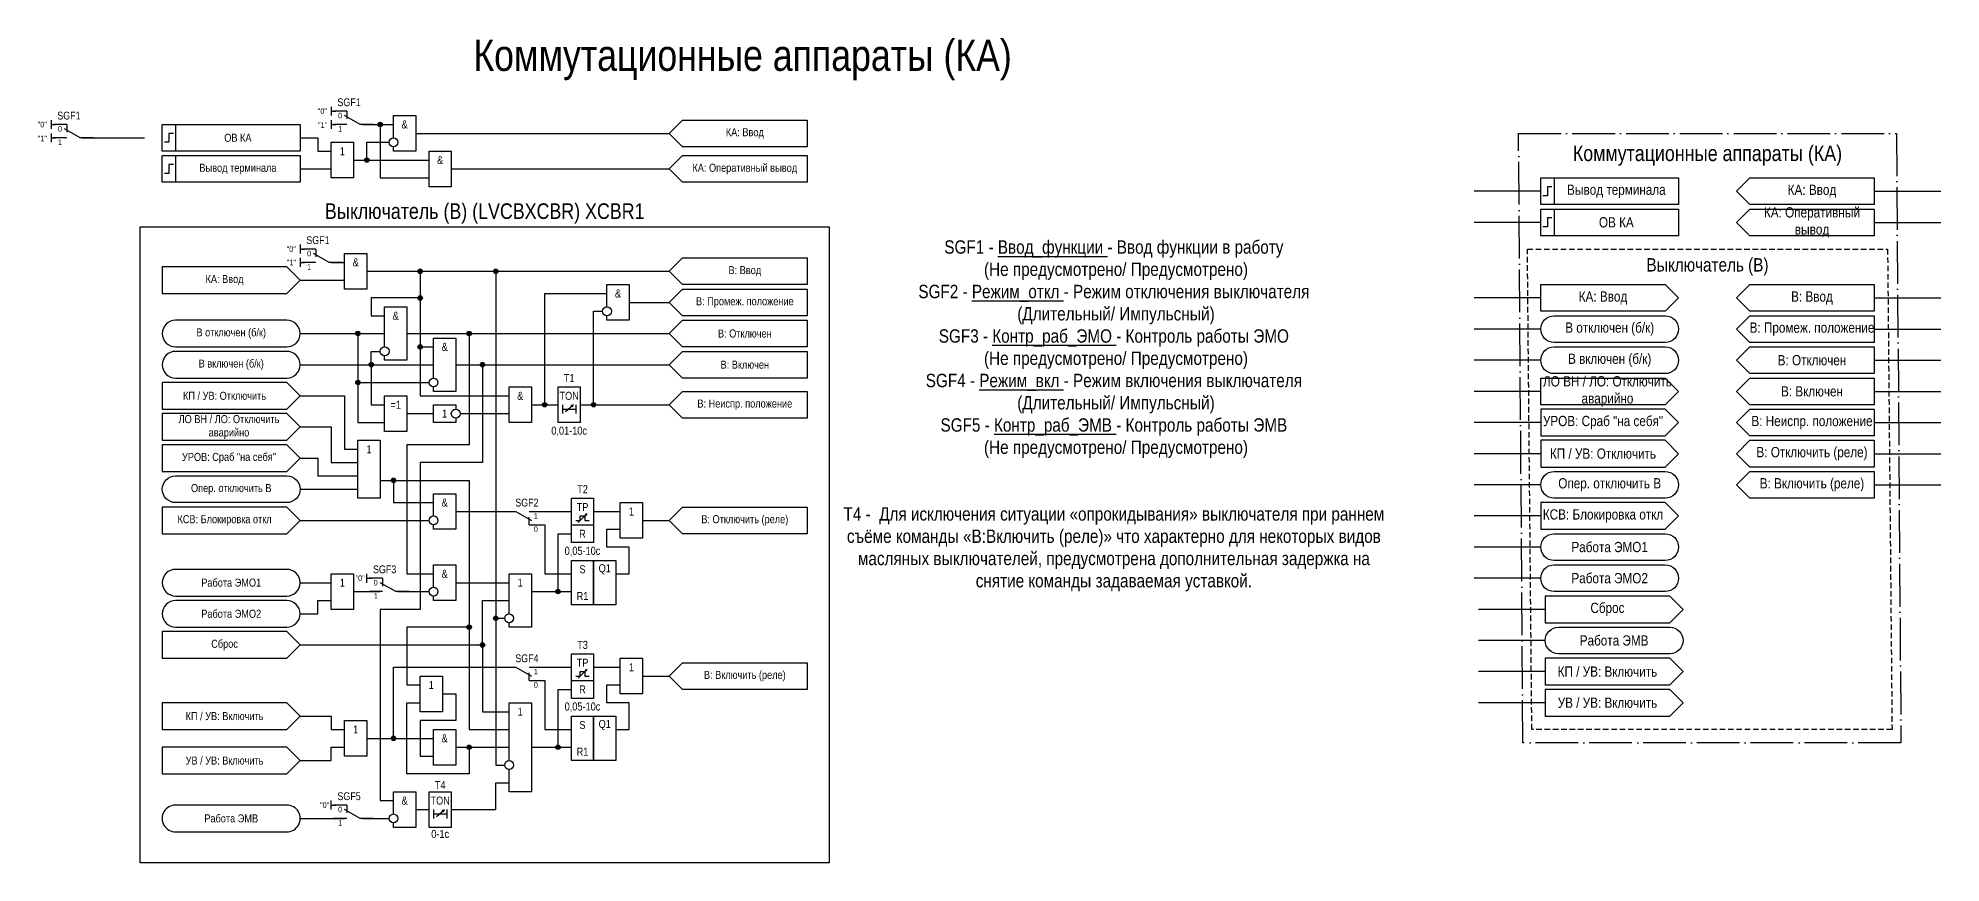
# Model space of a CAD drawing. Header units: millimetres. Extents: x -582 to 405, y 0 to 192.
# Drawn here: x -22.9 to 405, y 0 to 185.4 of the extents above; entities that cross this region are included whole.
import ezdxf
from ezdxf.enums import TextEntityAlignment as Align

# ---------------------------------------------------------------- set-up
doc = ezdxf.new("R2010")
doc.units = ezdxf.units.MM
doc.linetypes.add('ACAD_ISO04W100', pattern=[30, 24, -3, 0, -3])
doc.linetypes.add('штриховая2', pattern=[0.375, 0.25, -0.125])
doc.layers.add('TEXT', color=7, linetype='Continuous', lineweight=25)
doc.layers.add('Основная', color=7, linetype='Continuous')
doc.styles.add('2.5_Gost_RD', font='ARIALN.TTF', dxfattribs={"height": 2.5})
doc.styles.add('3.5_Gost_RD', font='ARIALN.TTF', dxfattribs={"height": 3.5})
doc.styles.add('Вывод', font='ARIALN.TTF', dxfattribs={"height": 2.5})
doc.styles.add('Компонент', font='ARIALN.TTF', dxfattribs={"height": 3.5})

# ---------------------------------------------------------------- blocks, each defined once
blk = doc.blocks.new('*U78')
at = {"layer": 'Основная', "color": 0}
blk.add_line((0, 0), (7, 4), dxfattribs=at)
at = {"layer": 'Основная', "ltscale": 0.35}
blk.add_line((6, 6), (6, 2.5), dxfattribs=at)
blk = doc.blocks.new('*U80')
at = {"layer": 'Основная', "color": 0}
for p, q in [((-3, 6), (-9, 6)), ((-3, 0), (-9, 0)), ((9, 0), (3, 0))]:
    blk.add_line(p, q, dxfattribs=at)
at = {"layer": 'Основная', "ltscale": 0.25, "xscale": -1}
blk.add_blockref('*U78', (3, 0), dxfattribs=at)
at = {"layer": 'Основная'}
for tag, height, style, p in [('ОУ', 3.5, 'Компонент', (-2, 10)), ('В1', 2.5, 'Вывод', (-14, 6)), ('В2', 2.5, 'Вывод', (-6, 4)), ('В3', 2.5, 'Вывод', (-6, -2))]:
    blk.add_attdef(tag, text='', height=height, dxfattribs=dict(at, style=style)).set_placement(p, align=Align.MIDDLE_CENTER)
blk = doc.blocks.new('Точка')
at = {"ltscale": 100}
h = blk.add_hatch(color=256, dxfattribs=at)
h.dxf.hatch_style = 1
edge = h.paths.add_edge_path()
edge.add_arc((0, 0), 0.5, 0, 360)
blk.add_circle((0, 0), 0.5, dxfattribs=at)
blk = doc.blocks.new('*U90')
at = {"layer": 'Основная', "color": 0}
for p, q in [((-3, 6), (-9, 6)), ((-3, 0), (-9, 0)), ((9, 0), (3, 0))]:
    blk.add_line(p, q, dxfattribs=at)
at = {"layer": 'Основная', "ltscale": 0.25, "xscale": -1}
blk.add_blockref('*U78', (3, 0), dxfattribs=at)
at = {"layer": 'Основная'}
for tag, height, style, p in [('ОУ', 3.5, 'Компонент', (-2, 10)), ('В1', 2.5, 'Вывод', (-13, 6)), ('В2', 2.5, 'Вывод', (-6, 4)), ('В3', 2.5, 'Вывод', (-6, -2))]:
    blk.add_attdef(tag, text='', height=height, dxfattribs=dict(at, style=style)).set_placement(p, align=Align.MIDDLE_CENTER)
blk = doc.blocks.new('*U89')
at = {"layer": 'Основная', "color": 0}
for p, q in [((-9, 0), (-3, 0)), ((3, 6), (9, 6)), ((3, 0), (9, 0))]:
    blk.add_line(p, q, dxfattribs=at)
at = {"layer": 'Основная', "ltscale": 0.25}
blk.add_blockref('*U78', (-3, 0), dxfattribs=at)
at = {"layer": 'Основная'}
for tag, height, style, p in [('В2', 2.5, 'Вывод', (6, 8)), ('В3', 2.5, 'Вывод', (6, 2)), ('В1', 2.5, 'Вывод', (14, 6)), ('ОУ', 3.5, 'Компонент', (2, -4))]:
    blk.add_attdef(tag, text='', height=height, dxfattribs=dict(at, style=style)).set_placement(p, align=Align.MIDDLE_CENTER)

msp = doc.modelspace()

# ---------------------------------------------------------------- linework, layer by layer
at = {"color": 6, "ltscale": 100}
for p, q in [((-20, 167), (-20, 165)), ((-20, 166), (-19, 166)), ((-20, 164), (-20, 162)), ((-20, 163), (-19, 163))]:
    msp.add_line(p, q, dxfattribs=at)
at = {"ltscale": 100}
for p, q in [((43, 170), (43, 168)), ((43, 169), (44, 169)), ((43, 167), (43, 165)), ((43, 166), (44, 166)), ((43, 160), (43, 160)), ((315, 151), (300, 151)), ((390, 151), (405, 151)), ((315, 144), (300, 144)), ((390, 144), (405, 144)), ((36, 139), (36, 137)), ((36, 138), (37, 138)), ((36, 136), (36, 134)), ((36, 135), (37, 135)), ((315, 127), (300, 127)), ((390, 127), (405, 127)), ((315, 120), (300, 120)), ((390, 120), (405, 120)), ((315, 113), (300, 113)), ((390, 113), (405, 113)), ((99, 103), (99, 103)), ((315, 106), (300, 106)), ((390, 106), (405, 106)), ((315, 99), (300, 99)), ((390, 99), (405, 99)), ((315, 92), (300, 92)), ((390, 92), (405, 92)), ((315, 85), (300, 85)), ((390, 85), (405, 85)), ((98.5, 76.5), (100.5, 78.5)), ((100.5, 78.5), (99.99, 78.25)), ((100.5, 78.5), (100.26, 78.02)), ((315, 78), (300, 78)), ((315, 71), (300, 71)), ((51, 63), (51, 65)), ((51, 64), (52, 64)), ((315, 64), (300, 64)), ((316, 57), (301, 57)), ((316, 50), (301, 50)), ((98.5, 41.5), (100.5, 43.5)), ((100.5, 43.5), (99.99, 43.25)), ((100.5, 43.5), (100.26, 43.02)), ((316, 43), (301, 43)), ((316, 36), (301, 36)), ((43, 12), (43, 14)), ((43, 13), (44, 13)), ((36, 10), (46, 10)), ((70, 12), (70, 12))]:
    msp.add_line(p, q, dxfattribs=at)
at = {"color": 7, "ltscale": 100}
for p, q in [((95.7, 101.46), (97.37, 102.95)), ((97.37, 102.95), (96.85, 102.73)), ((97.37, 102.95), (97.11, 102.48)), ((66.7, 10.46), (68.37, 11.95)), ((68.37, 11.95), (67.85, 11.73)), ((68.37, 11.95), (68.11, 11.48))]:
    msp.add_line(p, q, dxfattribs=at)
at = {"ltscale": 100}
for points in [[(57, 163), (57, 168), (62, 168), (62, 160), (57, 160), (57, 161)], [(36, 163), (40, 163), (40, 160), (43, 160)], [(50, 166), (57, 166)], [(50, 166), (54, 166), (54, 154), (65, 154)], [(62, 164), (119, 164)], [(48, 158), (51, 158), (51, 162), (56, 162)], [(36, 156), (43, 156)], [(48, 158), (65, 158)], [(70, 156), (119, 156)], [(359, 151), (362, 154), (390, 154), (390, 148), (362, 148), (359, 151)], [(359, 144), (362, 147), (390, 147), (390, 141), (362, 141), (359, 144)], [(43, 135), (46, 135)], [(51, 133), (119, 133)], [(51, 133), (80, 133), (80, 55), (82, 55)], [(51, 133), (80, 133), (80, 22), (82, 22)], [(51, 133), (63, 133), (63, 127), (52, 127), (52, 123), (55, 123)], [(51, 133), (63, 133), (63, 116), (66, 116)], [(51, 133), (63, 133), (63, 105), (83, 105)], [(36, 131), (46, 131)], [(105, 125), (105, 130), (110, 130), (110, 122), (105, 122), (105, 123)], [(359, 127), (362, 130), (390, 130), (390, 124), (362, 124), (359, 127)], [(55, 116), (55, 125), (60, 125), (60, 113), (55, 113), (55, 114)], [(88, 103), (91, 103), (91, 128), (105, 128)], [(110, 126), (119, 126)], [(99, 103), (102, 103), (102, 124), (104, 124)], [(36, 119), (55, 119)], [(36, 119), (49, 119), (49, 108), (65, 108)], [(36, 119), (49, 119), (49, 99), (55, 99)], [(60, 119), (74, 119), (74, 94), (60, 94), (60, 65), (66, 65)], [(60, 119), (119, 119)], [(66, 109), (66, 118), (71, 118), (71, 106), (66, 106), (66, 107)], [(36, 112), (52, 112), (52, 115), (54, 115)], [(36, 112), (66, 112)], [(36, 112), (52, 112), (52, 103), (55, 103)], [(71, 112), (77, 112), (77, 90), (63, 90), (63, 57), (54, 57), (54, 14), (57, 14)], [(71, 112), (119, 112)], [(36, 105), (46, 105), (46, 93), (49, 93)], [(71, 100), (71, 99), (66, 99), (66, 103), (71, 103), (71, 102)], [(88, 103), (94, 103)], [(95, 103), (95, 101)], [(98, 103), (98, 101)], [(99, 103), (119, 103)], [(60, 101), (66, 101)], [(72, 101), (83, 101)], [(95, 102), (98, 102)], [(36, 98), (43, 98), (43, 90), (49, 90)], [(36, 91), (40, 91), (40, 87), (49, 87)], [(54, 86), (57, 86), (57, 81), (66, 81)], [(54, 86), (74, 86), (74, 53), (60, 53), (60, 40), (63, 40)], [(54, 86), (74, 86), (74, 30), (83, 30)], [(36, 84), (49, 84)], [(66, 78), (66, 83), (71, 83), (71, 75), (66, 75), (66, 76)], [(71, 79), (84, 79)], [(88, 79), (97, 79)], [(98, 77), (99, 77), (99, 78), (100, 78), (100, 77), (101, 77)], [(102, 79), (108, 79)], [(36, 77), (57, 77), (57, 77), (65, 77)], [(88, 76), (91, 76), (91, 65), (97, 65)], [(88, 61), (94, 61), (94, 74), (97, 74)], [(107, 65), (110, 65), (110, 71), (105, 71), (105, 75), (108, 75)], [(113, 77), (119, 77)], [(66, 62), (66, 67), (71, 67), (71, 59), (66, 59), (66, 60)], [(83, 56), (83, 65), (88, 65), (88, 53), (83, 53), (83, 54)], [(36, 63), (43, 63)], [(48, 61), (54, 61)], [(58, 61), (65, 61)], [(71, 63), (83, 63)], [(88, 61), (97, 61)], [(36, 56), (40, 56), (40, 59), (43, 59)], [(36, 49), (77, 49), (77, 59), (83, 59)], [(36, 49), (77, 49), (77, 34), (83, 34)], [(51, 28), (57, 28), (57, 44), (84, 44)], [(88, 44), (97, 44)], [(98, 42), (99, 42), (99, 43), (100, 43), (100, 42), (101, 42)], [(102, 44), (108, 44)], [(88, 41), (91, 41), (91, 30), (97, 30)], [(88, 26), (94, 26), (94, 39), (97, 39)], [(107, 30), (110, 30), (110, 36), (105, 36), (105, 40), (108, 40)], [(113, 42), (119, 42)], [(71, 26), (74, 26), (74, 20), (60, 20), (60, 36), (63, 36)], [(68, 38), (71, 38), (71, 32), (63, 32), (63, 24), (66, 24)], [(83, 23), (83, 36), (88, 36), (88, 16), (83, 16), (83, 21)], [(36, 33), (43, 33), (43, 30), (46, 30)], [(36, 23), (43, 23), (43, 26), (46, 26)], [(51, 28), (66, 28)], [(71, 26), (83, 26)], [(88, 26), (97, 26)], [(70, 12), (80, 12), (80, 18), (83, 18)], [(57, 11), (57, 16), (62, 16), (62, 8), (57, 8), (57, 9)], [(50, 10), (54, 10), (54, 10), (56, 10)], [(62, 12), (65, 12)], [(66, 12), (66, 10)], [(66, 11), (69, 11)], [(69, 12), (69, 10)]]:
    msp.add_lwpolyline(points, dxfattribs=at)
at = {"color": 0, "ltscale": 100}
for points in [[(119, 164), (122, 167), (150, 167), (150, 161), (122, 161), (119, 164)], [(119, 156), (122, 159), (150, 159), (150, 153), (122, 153), (119, 156)], [(119, 133), (122, 136), (150, 136), (150, 130), (122, 130), (119, 133)], [(119, 126), (122, 129), (150, 129), (150, 123), (122, 123), (119, 126)], [(119, 119), (122, 122), (150, 122), (150, 116), (122, 116), (119, 119)], [(119, 112), (122, 115), (150, 115), (150, 109), (122, 109), (119, 112)], [(119, 103), (122, 106), (150, 106), (150, 100), (122, 100), (119, 103)], [(119, 77), (122, 80), (150, 80), (150, 74), (122, 74), (119, 77)], [(119, 42), (122, 45), (150, 45), (150, 39), (122, 39), (119, 42)]]:
    msp.add_lwpolyline(points, dxfattribs=at)
at = {"color": 6, "ltscale": 100}
msp.add_lwpolyline([(-13, 163), (1, 163)], dxfattribs=at)
at = {"ltscale": 100}
for points in [[(5, 166), (36, 166), (36, 160), (5, 160)], [(5, 166), (8, 166), (8, 160), (5, 160)], [(5, 159), (36, 159), (36, 153), (5, 153)], [(5, 159), (8, 159), (8, 153), (5, 153)], [(43, 162), (48, 162), (48, 154), (43, 154)], [(65, 160), (70, 160), (70, 152), (65, 152)], [(315, 154), (318, 154), (318, 148), (315, 148)], [(315, 154), (346, 154), (346, 148), (315, 148)], [(315, 147), (318, 147), (318, 141), (315, 141)], [(315, 147), (346, 147), (346, 141), (315, 141)], [(46, 137), (51, 137), (51, 129), (46, 129)], [(343, 124), (315, 124), (315, 130), (343, 130), (346, 127)], [(390, 117), (362, 117), (359, 120), (362, 123), (390, 123)], [(362, 116), (390, 116), (390, 110), (362, 110), (359, 113)], [(83, 107), (88, 107), (88, 99), (83, 99)], [(94, 107), (99, 107), (99, 99), (94, 99)], [(343, 103), (315, 103), (315, 109), (343, 109), (346, 106)], [(362, 109), (390, 109), (390, 103), (362, 103), (359, 106)], [(55, 105), (60, 105), (60, 97), (55, 97)], [(315, 102), (315, 96), (343, 96), (346, 99), (343, 102)], [(362, 102), (390, 102), (390, 96), (362, 96), (359, 99)], [(49, 95), (54, 95), (54, 82), (49, 82)], [(315, 95), (315, 89), (343, 89), (346, 92), (343, 95)], [(362, 95), (390, 95), (390, 89), (362, 89), (359, 92)], [(362, 88), (390, 88), (390, 82), (362, 82), (359, 85)], [(97, 82), (102, 82), (102, 72), (97, 72)], [(108, 81), (113, 81), (113, 73), (108, 73)], [(315, 81), (315, 75), (343, 75), (346, 78), (343, 81)], [(97, 76), (102, 76), (102, 72), (97, 72)], [(43, 65), (48, 65), (48, 57), (43, 57)], [(97, 68), (102, 68), (102, 58), (97, 58)], [(102, 68), (107, 68), (107, 58), (102, 58)], [(316, 60), (316, 54), (344, 54), (347, 57), (344, 60)], [(97, 47), (102, 47), (102, 37), (97, 37)], [(108, 46), (113, 46), (113, 38), (108, 38)], [(316, 46), (316, 40), (344, 40), (347, 43), (344, 46)], [(63, 42), (68, 42), (68, 34), (63, 34)], [(97, 41), (102, 41), (102, 37), (97, 37)], [(316, 39), (316, 33), (344, 33), (347, 36), (344, 39)], [(46, 32), (51, 32), (51, 24), (46, 24)], [(66, 30), (71, 30), (71, 22), (66, 22)], [(97, 33), (102, 33), (102, 23), (97, 23)], [(102, 33), (107, 33), (107, 23), (102, 23)], [(65, 16), (70, 16), (70, 8), (65, 8)]]:
    msp.add_lwpolyline(points, close=True, dxfattribs=at)
at = {"lineweight": 30, "ltscale": 100}
for points in [[(7.5, 164), (6.5, 164), (6.5, 162), (5.5, 162)], [(7.5, 157), (6.5, 157), (6.5, 155), (5.5, 155)], [(317.5, 152), (316.5, 152), (316.5, 150), (315.5, 150)], [(317.5, 145), (316.5, 145), (316.5, 143), (315.5, 143)]]:
    msp.add_lwpolyline(points, dxfattribs=at)
at = {"color": 251, "linetype": 'ACAD_ISO04W100', "lineweight": 30, "ltscale": 0.4, "true_color": 0x58595b}
msp.add_lwpolyline([(310, 164), (395, 164), (396, 27), (311, 27)], close=True, dxfattribs=at)
at = {"color": 0, "ltscale": 100}
for points in [[(155, 0), (0, 0), (0, 143), (155, 143)], [(5, 134), (5, 128), (33, 128), (36, 131), (33, 134)], [(5, 108), (5, 102), (33, 102), (36, 105), (33, 108)], [(5, 101), (5, 95), (33, 95), (36, 98), (33, 101)], [(5, 94), (5, 88), (33, 88), (36, 91), (33, 94)], [(5, 80), (5, 74), (33, 74), (36, 77), (33, 80)], [(5, 52), (5, 46), (33, 46), (36, 49), (33, 52)], [(5, 36), (5, 30), (33, 30), (36, 33), (33, 36)], [(5, 26), (5, 20), (33, 20), (36, 23), (33, 26)]]:
    msp.add_lwpolyline(points, close=True, dxfattribs=at)
at = {"linetype": 'штриховая2', "ltscale": 5}
msp.add_lwpolyline([(312, 138), (393, 138), (394, 30), (313, 30)], close=True, dxfattribs=at)
at = {"color": 0, "ltscale": 100}
for points in [[(8, 116), (33, 116, 1), (33, 122), (8, 122, 1)], [(8, 109), (33, 109, 1), (33, 115), (8, 115, 1)], [(8, 81, -1), (8, 87), (33, 87, -1), (33, 81)], [(8, 60), (33, 60, 1), (33, 66), (8, 66, 1)], [(8, 53), (33, 53, 1), (33, 59), (8, 59, 1)], [(8, 7), (33, 7, 1.013985), (33, 13), (8, 13, 1.013985)]]:
    msp.add_lwpolyline(points, format="xyb", close=True, dxfattribs=at)
at = {"ltscale": 100}
for points in [[(318, 117, -1), (318, 123), (343, 123, -1), (343, 117)], [(318, 110, -1), (318, 116), (343, 116, -1), (343, 110)], [(318, 82, -1), (318, 88), (343, 88, -1), (343, 82)], [(318, 68, -1), (318, 74), (343, 74, -1), (343, 68)], [(318, 61, -1), (318, 67), (343, 67, -1), (343, 61)], [(319, 47, -1), (319, 53), (344, 53, -1), (344, 47)]]:
    msp.add_lwpolyline(points, format="xyb", close=True, dxfattribs=at)
for centre in [(57, 162), (71, 101), (66, 77), (66, 61), (57, 10)]:
    msp.add_circle(centre, 1)
for centre in [(105, 124), (55, 115), (66, 108), (83, 55), (83, 22)]:
    msp.add_circle(centre, 1, dxfattribs=at)

# ---------------------------------------------------------------- block references
for p in [(54, 166), (51, 158), (63, 133), (80, 133), (63, 127), (57, 86), (94, 61), (74, 53), (80, 55), (77, 49), (57, 28), (74, 26), (94, 26)]:
    msp.add_blockref('Точка', p, dxfattribs=at)
at = {"color": 2, "ltscale": 100}
for p in [(49, 119), (63, 116), (74, 119), (52, 112), (77, 112), (49, 108), (91, 103), (102, 103)]:
    msp.add_blockref('Точка', p, dxfattribs=at)
at = {"ltscale": 100, "xscale": 0.5, "yscale": 0.5, "zscale": 0.5}
msp.add_blockref('*U90', (56, 61), dxfattribs=at).add_auto_attribs({'ОУ': 'SGF3', 'В1': '"0"', 'В2': '0', 'В3': '1'})
at = {"layer": 'Основная', "ltscale": 0.25, "xscale": 0.5, "yscale": 0.5, "zscale": 0.5}
for name, p, values in [('*U80', (48, 166), {'ОУ': 'SGF1', 'В1': '"0"', 'В2': '0', 'В3': '1'}), ('*U80', (41, 135), {'ОУ': 'SGF1', 'В1': '"0"', 'В2': '0', 'В3': '1'}), ('*U90', (48, 10), {'ОУ': 'SGF5', 'В1': '"0"', 'В2': '0', 'В3': '1'})]:
    msp.add_blockref(name, p, dxfattribs=at).add_auto_attribs(values)
at = {"layer": 'Основная', "color": 6, "ltscale": 0.25, "xscale": 0.5, "yscale": 0.5, "zscale": 0.5}
msp.add_blockref('*U80', (-15, 163), dxfattribs=at).add_auto_attribs({'ОУ': 'SGF1', 'В1': '"0"', 'В2': '0', 'В3': '1'})
at = {"layer": 'Основная', "ltscale": 0.25}
ref = msp.add_blockref('*U89', (86, 79), dxfattribs=dict(at, xscale=-0.5, yscale=0.5, zscale=0.5, rotation=180))
ref.add_attrib('ОУ', 'SGF2', dxfattribs={"height": 1.75, "style": 'Компонент'}).set_placement((87, 81), align=Align.MIDDLE_CENTER)
ref.add_attrib('В2', '0', dxfattribs={"height": 1.25, "style": 'Вывод'}).set_placement((89, 75), align=Align.MIDDLE_CENTER)
ref.add_attrib('В3', '1', dxfattribs={"height": 1.25, "style": 'Вывод'}).set_placement((89, 78), align=Align.MIDDLE_CENTER)
ref = msp.add_blockref('*U89', (86, 44), dxfattribs=dict(at, xscale=-0.5, yscale=0.5, zscale=0.5, rotation=180))
ref.add_attrib('ОУ', 'SGF4', dxfattribs={"height": 1.75, "style": 'Компонент'}).set_placement((87, 46), align=Align.MIDDLE_CENTER)
ref.add_attrib('В2', '0', dxfattribs={"height": 1.25, "style": 'Вывод'}).set_placement((89, 40), align=Align.MIDDLE_CENTER)
ref.add_attrib('В3', '1', dxfattribs={"height": 1.25, "style": 'Вывод'}).set_placement((89, 43), align=Align.MIDDLE_CENTER)

# ---------------------------------------------------------------- texts
at = {"ltscale": 100, "attachment_point": 5}
for s, insert, char_height, width, style in [('{\\C3;Коммутационные аппараты (КА)}', (135.5, 180.5), 7, 289, '3.5_Gost_RD'), ('&', (59.5, 166), 1.8, 5, '2.5_Gost_RD'), ('1', (45.5, 160), 1.8, 5, '2.5_Gost_RD'), ('&', (67.5, 158), 1.8, 5, '2.5_Gost_RD'), ('КА: Ввод', (376, 151), 2.3, 28, '2.5_Gost_RD'), ('КА: Оперативный вывод', (376, 144), 2.3, 28, '2.5_Gost_RD'), ('&', (48.5, 135), 1.8, 5, '2.5_Gost_RD'), ('&', (107.5, 128), 1.8, 5, '2.5_Gost_RD'), ('В: Ввод', (376, 127), 2.3, 28, '2.5_Gost_RD'), ('&', (57.5, 123), 1.8, 5, '2.5_Gost_RD'), ('В отключен (б/к)', (330.5, 120), 2.3, 31, '2.5_Gost_RD'), ('В: Промеж. положение', (376, 120), 2.3, 28, '2.5_Gost_RD'), ('&', (68.5, 116), 1.8, 5, '2.5_Gost_RD'), ('В включен (б/к)', (330.5, 113), 2.3, 31, '2.5_Gost_RD'), ('В: Отключен', (376, 113), 2.3, 28, '2.5_Gost_RD'), ('T1', (96.5, 109), 1.8, 5, '2.5_Gost_RD'), ('В: Включен', (376, 106), 2.3, 28, '2.5_Gost_RD'), ('=1', (57.5, 103), 1.8, 5, '2.5_Gost_RD'), ('&', (85.5, 105), 1.8, 5, '2.5_Gost_RD'), ('TON', (96.5, 105), 1.8, 5, '2.5_Gost_RD'), ('1', (68.5, 101), 1.8, 5, '2.5_Gost_RD'), ('УРОВ: Сраб "на себя"', (329, 99), 2.3, 28, '2.5_Gost_RD'), ('В: Неиспр. положение', (376, 99), 2.3, 28, '2.5_Gost_RD'), ('0,01-10с', (96.5, 97), 1.8, 5, '2.5_Gost_RD'), ('1', (51.5, 93), 1.8, 5, '2.5_Gost_RD'), ('КП / УВ: Отключить', (329, 92), 2.3, 28, '2.5_Gost_RD'), ('В: Отключить (реле)', (376, 92), 2.3, 28, '2.5_Gost_RD'), ('Опер. отключить В', (330.5, 85), 2.3, 31, '2.5_Gost_RD'), ('В: Включить (реле)', (376, 85), 2.3, 28, '2.5_Gost_RD'), ('&', (68.5, 81), 1.8, 5, '2.5_Gost_RD'), ('T2', (99.5, 84), 1.8, 5, '2.5_Gost_RD'), ('TP', (99.5, 80), 1.8, 5, '2.5_Gost_RD'), ('1', (110.5, 79), 1.8, 5, '2.5_Gost_RD'), ('R', (99.5, 74), 1.8, 5, '2.5_Gost_RD'), ('0,05-10с', (99.5, 70), 1.8, 5, '2.5_Gost_RD'), ('Работа ЭМО1', (330.5, 71), 2.3, 31, '2.5_Gost_RD'), ('&', (68.5, 65), 1.8, 5, '2.5_Gost_RD'), ('S', (99.5, 66), 1.8, 5, '2.5_Gost_RD'), ('Q1', (104.5, 66), 1.8, 5, '2.5_Gost_RD'), ('Работа ЭМО2', (330.5, 64), 2.3, 31, '2.5_Gost_RD'), ('1', (45.5, 63), 1.8, 5, '2.5_Gost_RD'), ('1', (85.5, 63), 1.8, 5, '2.5_Gost_RD'), ('R1', (99.5, 60), 1.8, 5, '2.5_Gost_RD'), ('T3', (99.5, 49), 1.8, 5, '2.5_Gost_RD'), ('Работа ЭМВ', (331.5, 50), 2.3, 31, '2.5_Gost_RD'), ('TP', (99.5, 45), 1.8, 5, '2.5_Gost_RD'), ('1', (110.5, 44), 1.8, 5, '2.5_Gost_RD'), ('1', (65.5, 40), 1.8, 5, '2.5_Gost_RD'), ('R', (99.5, 39), 1.8, 5, '2.5_Gost_RD'), ('1', (85.5, 34), 1.8, 5, '2.5_Gost_RD'), ('0,05-10с', (99.5, 35), 1.8, 5, '2.5_Gost_RD'), ('1', (48.5, 30), 1.8, 5, '2.5_Gost_RD'), ('S', (99.5, 31), 1.8, 5, '2.5_Gost_RD'), ('Q1', (104.5, 31), 1.8, 5, '2.5_Gost_RD'), ('&', (68.5, 28), 1.8, 5, '2.5_Gost_RD'), ('R1', (99.5, 25), 1.8, 5, '2.5_Gost_RD'), ('T4', (67.5, 17.5), 1.8, 5, '2.5_Gost_RD'), ('&', (59.5, 14), 1.8, 5, '2.5_Gost_RD'), ('TON', (67.5, 14), 1.8, 5, '2.5_Gost_RD'), ('0-1с', (67.5, 6.5), 1.8, 5, '2.5_Gost_RD')]:
    msp.add_mtext(s, dxfattribs=dict(at, insert=insert, char_height=char_height, width=width, style=style))
at = {"color": 6, "ltscale": 100, "insert": (-23, 163.5), "char_height": 1.25, "attachment_point": 1, "style": '3.5_Gost_RD'}
msp.add_mtext_dynamic_manual_height_columns('"1"', width=2, gutter_width=17.5, heights=[0], dxfattribs=at)
at = {"color": 0, "ltscale": 100, "width": 28, "attachment_point": 5, "style": '2.5_Gost_RD'}
for s, insert, char_height in [('{\\C256;ОВ КА}', (22, 163), 1.8), ('КА: Ввод', (136, 164), 1.8), ('{\\C256;Вывод терминала}', (22, 156), 1.8), ('КА: Оперативный вывод', (136, 156), 1.8), ('{\\C256;Вывод терминала}', (332, 151), 2.3), ('{\\C256;ОВ КА}', (332, 144), 2.3), ('В: Ввод', (136, 133), 1.8), ('КА: Ввод', (19, 131), 1.8), ('{\\C256;КА: Ввод}', (329, 127), 2.3), ('В: Промеж. положение', (136, 126), 1.8), ('В отключен (б/к)', (20.5, 119), 1.8), ('В: Отключен', (136, 119), 1.8), ('В включен (б/к)', (20.5, 112), 1.8), ('В: Включен', (136, 112), 1.8), ('КП / УВ: Отключить', (19, 105), 1.8), ('В: Неиспр. положение', (136, 103), 1.8), ('ЛО ВН / ЛО: Отключить аварийно', (20, 98), 1.8), ('УРОВ: Сраб "на себя"', (20, 91), 1.8), ('Опер. отключить В', (20.5, 84), 1.8), ('КСВ: Блокировка откл', (19, 77), 1.8), ('В: Отключить (реле)', (136, 77), 1.8), ('Работа ЭМО1', (20.5, 63), 1.8), ('Работа ЭМО2', (20.5, 56), 1.8), ('Сброс', (19, 49), 1.8), ('В: Включить (реле)', (136, 42), 1.8), ('КП / УВ: Включить', (19, 33), 1.8), ('УВ / УВ: Включить', (19, 23), 1.8), ('Работа ЭМВ', (20.5, 10), 1.8)]:
    msp.add_mtext(s, dxfattribs=dict(at, insert=insert, char_height=char_height))
at = {"ltscale": 100, "char_height": 1.25, "attachment_point": 1, "style": '3.5_Gost_RD'}
for insert in [(40, 166.5), (33, 135.6)]:
    msp.add_mtext_dynamic_manual_height_columns('"1"', width=2, gutter_width=17.5, heights=[0], dxfattribs=dict(at, insert=insert))
at = {"color": 30, "ltscale": 100, "true_color": 0xf7941d, "attachment_point": 5, "style": '3.5_Gost_RD'}
for s, insert, char_height, width in [('Коммутационные аппараты (КА)', (352.5, 159), 3.5, 85), ('Выключатель (В)', (352.5, 134), 3, 81)]:
    msp.add_mtext(s, dxfattribs=dict(at, insert=insert, char_height=char_height, width=width))
at = {"color": 30, "ltscale": 100, "attachment_point": 5, "style": '3.5_Gost_RD'}
for s, insert, char_height, width in [('Выключатель (В) (LVCBXCBR) {\\C6;XCBR1}', (77.5, 146), 3.5, 155), ('SGF1 - {\\LВвод_функции} - Ввод функции в работу \\P^I(Не предусмотрено/ Предусмотрено)\\PSGF2 - {\\LРежим_откл} - Режим отключения выключателя ^J^I(Длительный/ Импульсный)\\PSGF3 - {\\LКонтр_раб_ЭМО} - Контроль работы ЭМО  \\P^I(Не предусмотрено/ Предусмотрено)\\PSGF4 - {\\LРежим_вкл} - Режим включения выключателя ^J^I(Длительный/ Импульсный)\\PSGF5 - {\\LКонтр_раб_ЭМВ} - Контроль работы ЭМВ \\P^I(Не предусмотрено/ Предусмотрено)\\P\\P\\PТ4 - ^IДля исключения ситуации «опрокидывания» выключателя при раннем съёме команды «В:Включить (реле)» что характерно для некоторых видов масляных выключателей, предусмотрена дополнительная задержка на снятие команды задаваемая уставкой.', (219, 100.5), 3, 122)]:
    msp.add_mtext(s, dxfattribs=dict(at, insert=insert, char_height=char_height, width=width))
at = {"layer": 'TEXT', "ltscale": 100, "char_height": 2.3, "attachment_point": 5, "style": '2.5_Gost_RD'}
for s, insert, width in [('ЛО ВН / ЛО: Отключить аварийно', (330, 106), 29.7284), ('КСВ: Блокировка откл', (329, 78), 28), ('Сброс', (330, 57), 28), ('КП / УВ: Включить', (330, 43), 28), ('УВ / УВ: Включить', (330, 36), 28)]:
    msp.add_mtext(s, dxfattribs=dict(at, insert=insert, width=width))

doc.saveas('drawing.dxf')
